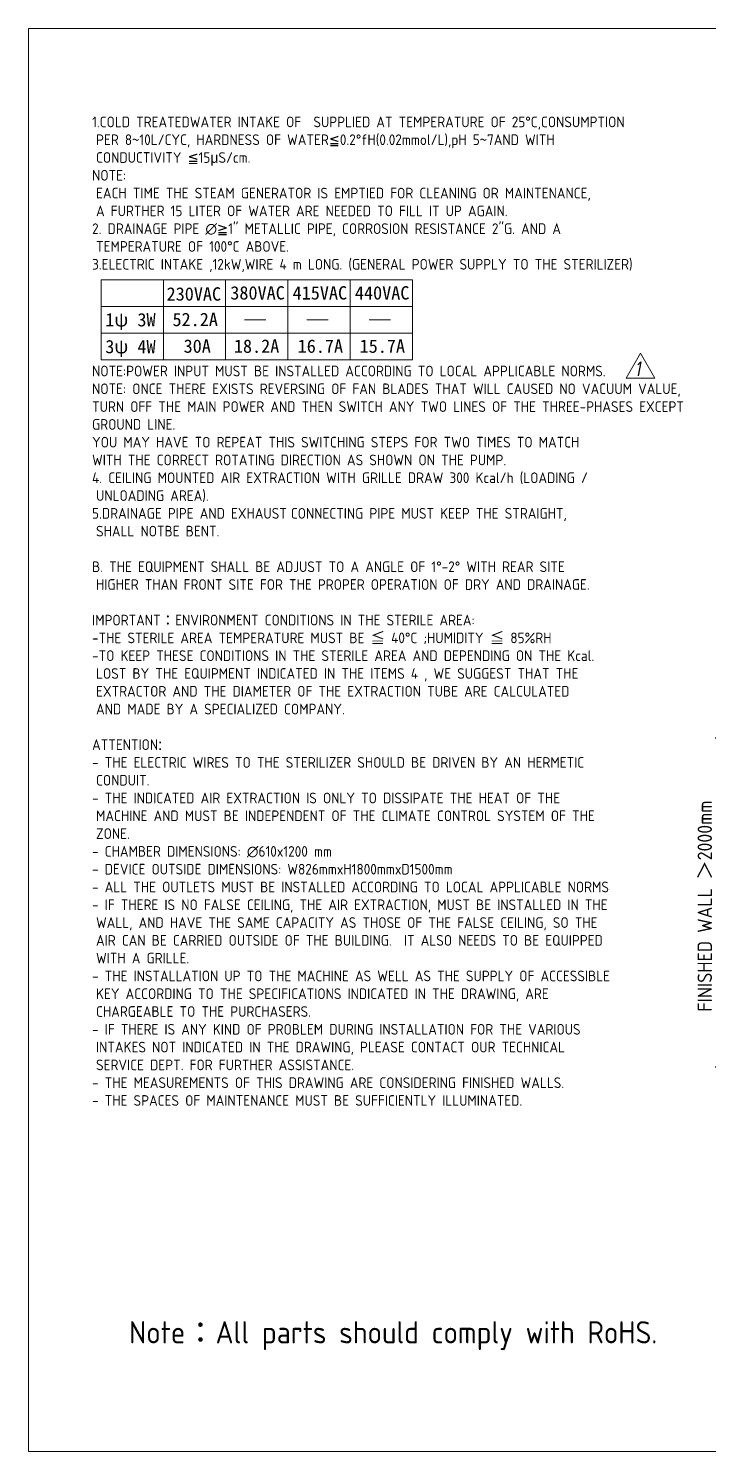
# Model space of a CAD drawing. Header units: millimetres. Extents: x 0 to 12306, y 0 to 8652.
# Drawn here: x 0 to 4125, y 0 to 8652 of the extents above; entities that cross this region are included whole.
import ezdxf

# ---------------------------------------------------------------- set-up
doc = ezdxf.new("R2010")
doc.units = ezdxf.units.MM
for name, color, linetype, lineweight in [('D', 3, 'Continuous', 13), ('F', 7, 'Continuous', 15), ('T', 4, 'Continuous', 15)]:
    doc.layers.add(name, color=color, linetype=linetype, lineweight=lineweight)
doc.styles.add('STU25', font='isocp2.shx')
doc.styles.add('Text', font='romans.shx', dxfattribs={"width": 0.8, "oblique": 10})
doc.dimstyles.new('STU25', dxfattribs={"dimscale": 35, "dimtxt": 2.5, "dimasz": 2, "dimexe": 0.6, "dimexo": 1, "dimgap": 1, "dimtad": 1, "dimdsep": 46, "dimtxsty": 'STU25', "dimcen": 2, "dimazin": 2, "dimtfac": 1, "dimtmove": 0, "dimatfit": 3, "dimfxl": 0, "dimtolj": 1, "dimtzin": 0, "dimarcsym": 0})

# ---------------------------------------------------------------- blocks, each defined once
blk = doc.blocks.new('*D20')
at = {"layer": 'D', "color": 0, "lineweight": -2}
for p, q in [((4467.3, 4337.5), (4171.3, 4337.5)), ((4192.3, 4267.5), (4192.3, 2407.5)), ((4467.3, 2337.5), (4171.3, 2337.5))]:
    blk.add_line(p, q, dxfattribs=at)
at = {"layer": 'D', "color": 0}
for points in [[(4180.7, 4267.5), (4204, 4267.5), (4192.3, 4337.5)], [(4180.7, 2407.5), (4204, 2407.5), (4192.3, 2337.5)]]:
    blk.add_solid(points, dxfattribs=at)
at = {"layer": 'Defpoints', "color": 0}
for p in [(4502.3, 4337.5), (4192.3, 2337.5), (4502.3, 2337.5)]:
    blk.add_point(p, dxfattribs=at)
at = {"layer": 'D', "color": 0, "insert": (4064.9, 2674.7), "char_height": 87.5, "attachment_point": 1, "rotation": 90, "style": 'STU25'}
blk.add_mtext('\\A1;FINISHED WALL {\\f標楷體|b0|i0|c136|p65;＞}2000mm', dxfattribs=at)

msp = doc.modelspace()

# ---------------------------------------------------------------- linework, layer by layer
at = {"layer": 'D'}
for p, q in [((440.803, 7123.772), (2333.428, 7123.772)), ((440.803, 7123.772), (440.803, 6637.097)), ((819.328, 7123.772), (819.328, 6637.097)), ((1197.853, 7123.772), (1197.853, 6637.097)), ((1576.378, 7123.772), (1576.378, 6637.097)), ((1954.903, 7123.772), (1954.903, 6637.097)), ((2333.428, 7123.772), (2333.428, 6637.097)), ((440.803, 6961.547), (2333.428, 6961.547)), ((440.803, 6799.322), (2333.428, 6799.322)), ((440.803, 6637.097), (2333.428, 6637.097))]:
    msp.add_line(p, q, dxfattribs=at)
at = {"layer": 'D', "color": 11}
for p, q in [((1312.79, 6880.434), (1442.226, 6880.434)), ((1691.315, 6880.434), (1820.751, 6880.434)), ((2069.84, 6880.434), (2199.276, 6880.434))]:
    msp.add_line(p, q, dxfattribs=at)
at = {"layer": 'F', "color": 6}
msp.add_lwpolyline([(0, 8652), (0, 0), (12306, 0), (12306, 8652)], close=True, dxfattribs=at)
at = {"layer": 'F', "color": 7}
msp.add_lwpolyline([(3718.544, 6676.978), (3631.286, 6525.842), (3805.802, 6525.842)], close=True, dxfattribs=at)

# ---------------------------------------------------------------- texts
at = {"layer": 'D', "color": 11, "attachment_point": 1, "style": 'STU25'}
for s, insert, char_height in [('{\\A1;}\\P{\\A1;1.COLD TREATEDWATER INTAKE OF  SUPPLIED AT TEMPERATURE OF 25°C,CONSUMPTION}\\P{\\A1;\\F???; }{\\A1;\\Fisocp2.shx;PER 8}{\\A1;\\fDFKai-SB|b0|i0|c136|p65;~}{\\A1;\\Fisocp2.shx;10L/CYC, HARDNESS OF WATER}{\\A1;\\fPMingLiU|b0|i0|c136|p16;≦}{\\A1;\\Fisocp2.shx;0.2°fH(0.02mmol/L),pH 5}{\\A1;\\fDFKai-SB|b0|i0|c136|p65;~}{\\A1;\\Fisocp2.shx;7AND WITH }\\P{\\A1;\\F???; }{\\A1;\\Fisocp2.shx;CONDUCTIVITY }{\\A1;\\fPMingLiU|b0|i0|c136|p16;≦}{\\A1;\\Fisocp2.shx;15}{\\A1;\\fPMingLiU|b0|i0|c136|p16;μ}{\\A1;\\Fisocp2.shx;S/cm.}\\P{\\A1;\\Fisocp2.shx;NOTE:}\\P{\\A1;\\F????; }{\\A1;\\Fisocp2.shx;EACH TIME THE STEAM GENERATOR IS EMPTIED FOR CLEANING OR MAINTENANCE, }\\P{\\A1;\\F????; }{\\A1;\\Fisocp2.shx;A FURTHER 15 LITER OF WATER ARE NEEDED TO FILL IT UP AGAIN.}\\P{\\A1;\\Fisocp2.shx;2. DRAINAGE PIPE ∅}{\\A1;\\fPMingLiU|b0|i0|c136|p16;≧}{\\A1;\\Fisocp2.shx;1" METALLIC PIPE, CORROSION RESISTANCE 2"G. AND A }\\P{\\A1;\\F???; }{\\A1;\\Fisocp2.shx;TEMPERATURE OF 100°C ABOVE.}\\P{\\A1;\\Fisocp2.shx;3.ELECTRIC INTAKE ,12kW,WIRE 4 m LONG. (GENERAL POWER SUPPLY TO THE STERILIZER)}\\P{\\A1;\\Fisocp2.shx;}\\P{\\A1;\\Fisocp2.shx;}\\P{\\A1;\\Fisocp2.shx;}\\P{\\A1;\\Fisocp2.shx;}\\P{\\A1;\\Fisocp2.shx;}\\P{\\A1;\\Fisocp2.shx;NOTE:POWER INPUT MUST BE INSTALLED ACCORDING TO LOCAL APPLICABLE NORMS.}\\P{\\A1;NOTE: ONCE THERE EXISTS REVERSING OF FAN BLADES THAT WILL CAUSED NO VACUUM VALUE, }\\P{\\A1;TURN OFF THE MAIN POWER AND THEN SWITCH ANY TWO LINES OF THE THREE-PHASES EXCEPT }\\P{\\A1;GROUND LINE. }\\P{\\A1;YOU MAY HAVE TO REPEAT THIS SWITCHING STEPS FOR TWO TIMES TO MATCH }\\P{\\A1;WITH THE CORRECT ROTATING DIRECTION AS SHOWN ON THE PUMP. }\\P{\\A1;\\Fisocp2.shx;4. CEILING MOUNTED AIR EXTRACTION WITH GRILLE DRAW 300 Kcal/h (LOADING / }\\P{\\A1;\\F???; }{\\A1;\\Fisocp2.shx;UNLOADING AREA).}\\P{\\A1;\\Fisocp2.shx;5.DRAINAGE PIPE AND EXHAUST}{\\A1;\\F????; }{\\A1;\\Fisocp2.shx;CONNECTING PIPE MUST KEEP THE STRAIGHT,}\\P{\\A1;\\F????; }{\\A1;\\Fisocp2.shx;SHALL NOTBE BENT.}\\P{\\A1;\\Fisocp2.shx;}\\P{\\A1;\\Fisocp2.shx;B. THE EQUIPMENT SHALL BE ADJUST TO A ANGLE OF 1°-2° WITH REAR SITE }\\P{\\A1;\\F???; }{\\A1;\\Fisocp2.shx;HIGHER THAN FRONT SITE FOR THE PROPER OPERATION OF DRY AND DRAINAGE.}\\P{\\A1;\\Fisocp2.shx;}\\P{\\A1;\\Fisocp2.shx;IMPORTANT}{\\A1;\\fDFKai-SB|b0|i0|c136|p65;：}{\\A1;\\Fisocp2.shx;ENVIRONMENT CONDITIONS IN THE STERILE AREA:}\\P{\\A1;\\Fisocp2.shx;-THE STERILE AREA TEMPERATURE MUST BE }{\\A1;\\fDFKai-SB|b0|i0|c136|p65;≦}{\\A1;\\Fisocp2.shx; 40°C ;HUMIDITY }{\\A1;\\fDFKai-SB|b0|i0|c136|p65;≦}{\\A1;\\Fisocp2.shx; 85%RH}\\P{\\A1;\\Fisocp2.shx;-TO KEEP THESE CONDITIONS IN THE STERILE AREA AND DEPENDING ON THE Kcal. }\\P{\\A1;\\F???; }{\\A1;\\Fisocp2.shx;LOST BY THE EQUIPMENT INDICATED IN THE ITEMS 4 , WE SUGGEST THAT THE }\\P{\\A1;\\F???; }{\\A1;\\Fisocp2.shx;EXTRACTOR AND THE DIAMETER OF THE EXTRACTION TUBE ARE CALCULATED }\\P{\\A1;\\F???; }{\\A1;\\Fisocp2.shx;AND MADE BY A SPECIALIZED COMPANY.}\\P{\\A1;\\Fisocp2.shx;}\\P{\\A1;\\Fisocp2.shx;ATTENTION}{\\A1;\\fArial|b0|i0|c0|p34;:}\\P{\\A1;\\Fisocp2.shx;- THE ELECTRIC WIRES TO THE STERILIZER SHOULD BE DRIVEN BY AN HERMETIC }\\P{\\A1;\\F???; }{\\A1;\\Fisocp2.shx;CONDUIT.  }\\P{\\A1;\\Fisocp2.shx;- THE INDICATED AIR EXTRACTION IS ONLY TO DISSIPATE THE HEAT OF THE }\\P{\\A1;\\F???; }{\\A1;\\Fisocp2.shx;MACHINE AND MUST BE INDEPENDENT OF THE CLIMATE CONTROL SYSTEM OF THE }\\P{\\A1;\\F???; }{\\A1;\\Fisocp2.shx;ZONE.}\\P{\\A1;\\Fisocp2.shx;- CHAMBER DIMENSIONS: ∅610x1200 mm}\\P{\\A1;\\Fisocp2.shx;- DEVICE OUTSIDE DIMENSIONS: W826mmxH1800mmxD1500mm}\\P{\\A1;\\Fisocp2.shx;- ALL THE OUTLETS MUST BE INSTALLED ACCORDING TO LOCAL APPLICABLE NORMS}\\P{\\A1;\\Fisocp2.shx;- IF THERE IS NO FALSE CEILING, THE AIR EXTRACTION, MUST BE INSTALLED IN THE }\\P{\\A1;\\F???; }{\\A1;\\Fisocp2.shx;WALL, AND HAVE THE SAME CAPACITY AS THOSE OF THE FALSE CEILING, SO THE }\\P{\\A1;\\F???; }{\\A1;\\Fisocp2.shx;AIR CAN BE CARRIED OUTSIDE OF THE BUILDING.  IT ALSO NEEDS TO BE EQUIPPED }\\P{\\A1;\\F???; }{\\A1;\\Fisocp2.shx;WITH A GRILLE.}\\P{\\A1;\\Fisocp2.shx;- THE INSTALLATION UP TO THE MACHINE AS WELL AS THE SUPPLY OF ACCESSIBLE }\\P{\\A1;\\F???; }{\\A1;\\Fisocp2.shx;KEY ACCORDING TO THE SPECIFICATIONS INDICATED IN THE DRAWING, ARE }\\P{\\A1;\\F???; }{\\A1;\\Fisocp2.shx;CHARGEABLE TO THE PURCHASERS. }\\P{\\A1;\\Fisocp2.shx;- IF THERE IS ANY KIND OF PROBLEM DURING INSTALLATION FOR THE VARIOUS }\\P{\\A1;\\F???; }{\\A1;\\Fisocp2.shx;INTAKES NOT INDICATED IN THE DRAWING, PLEASE CONTACT OUR TECHNICAL }\\P{\\A1;\\F???; }{\\A1;\\Fisocp2.shx;SERVICE DEPT. FOR FURTHER ASSISTANCE.}\\P{\\A1;\\Fisocp2.shx;- THE MEASUREMENTS OF THIS DRAWING ARE CONSIDERING FINISHED WALLS.}\\P{\\A1;\\Fisocp2.shx;- THE SPACES OF MAINTENANCE MUST BE SUFFICIENTLY ILLUMINATED.}', (386.34, 8224.339), 64.889996), ('{\\f標楷體|b0|i0|c136|p65;230VAC}', (839.059, 7078.403), 81.1125), ('{\\f標楷體|b0|i0|c136|p65;380VAC}', (1226.11, 7085.092), 81.1125), ('{\\f標楷體|b0|i0|c136|p65;415VAC}', (1604.635, 7085.092), 81.1125), ('{\\f標楷體|b0|i0|c136|p65;440VAC}', (1983.16, 7085.092), 81.1125), ('{\\f標楷體|b0|i0|c136|p65;1ψ 3W}', (466.552, 6921.622), 81.1125), ('{\\f標楷體|b0|i0|c136|p65;52.2A}', (875.035, 6923.349), 81.1125), ('{\\f標楷體|b0|i0|c136|p65;3ψ 4W}', (466.552, 6758.237), 81.1125), ('{\\f標楷體|b0|i0|c136|p65;30A}', (942.542, 6761.124), 81.1125), ('{\\f標楷體|b0|i0|c136|p65;18.2A}', (1247.922, 6761.124), 81.1125), ('{\\f標楷體|b0|i0|c136|p65;16.7A}', (1635.275, 6761.124), 81.1125), ('{\\f標楷體|b0|i0|c136|p65;15.7A}', (2011.747, 6761.124), 81.1125)]:
    msp.add_mtext(s, dxfattribs=dict(at, insert=insert, char_height=char_height))
at = {"layer": 'D', "color": 0, "insert": (611.21, 792.315), "char_height": 135.00867, "attachment_point": 1, "style": 'STU25'}
msp.add_mtext('Note{\\f標楷體|b0|i0|c136|p65;：}All parts should comply with RoHS.', dxfattribs=at)
at = {"layer": 'T', "lineweight": 20, "style": 'Text', "oblique": 10, "width": 0.8}
msp.add_text('1', height=84, dxfattribs=at).set_placement((3673.31, 6540.815))

# ---------------------------------------------------------------- dimensions: what is measured, and where the dimension line sits
at = {"layer": 'D'}
dim = msp.add_linear_dim(base=(4192.346, 2337.52), p1=(4502.307, 4337.52), p2=(4502.307, 2337.52), angle=90, text='FINISHED WALL {\\f標楷體|b0|i0|c136|p65;＞}<>mm', dimstyle='STU25', dxfattribs=at)
dim.commit()
dim.dimension.update_dxf_attribs({"geometry": '*D20', "text_midpoint": (4111.117, 3337.52)})

doc.saveas('drawing.dxf')
